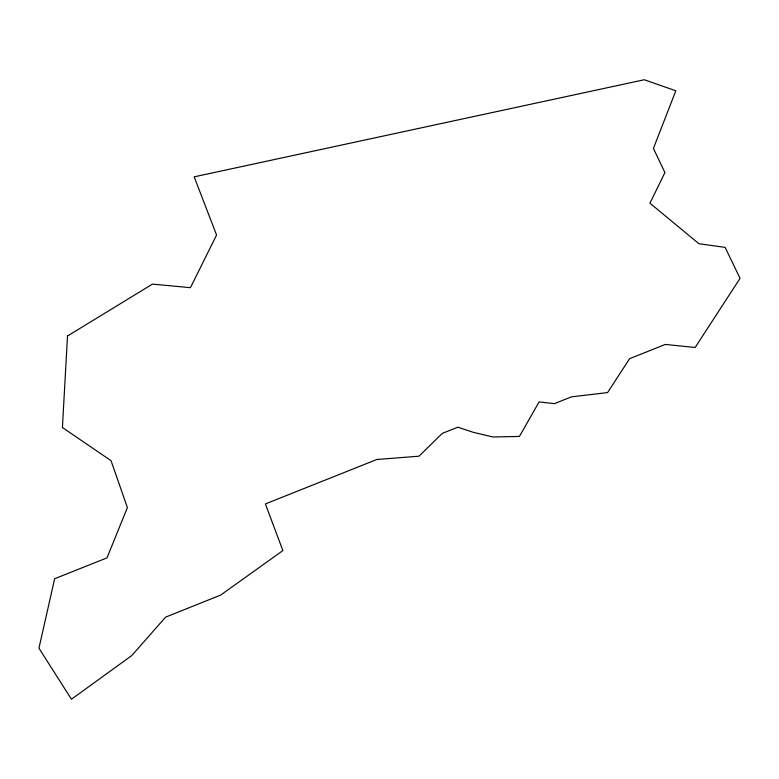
<?xml version="1.0" encoding="UTF-8"?>
<svg xmlns="http://www.w3.org/2000/svg" width="779" height="779" viewBox="0 0 779 779"><rect width="100%" height="100%" fill="white"/><g stroke="black" fill="none" stroke-linecap="round" stroke-linejoin="round"><path stroke-width="1.17" d="M67.51 335.983L62.417 427.515L111.027 460.671L127.386 507.548L107.005 557.861L54.637 578.739L38.95 648.186L71.444 699.25L131.758 655.577L165.625 617.134L220.661 595.088L282.874 550.587L265.396 503.935L376.841 459.483L418.995 456.202L442.277 433.387L457.799 427.204L473.379 432.345L492.883 436.99L519.427 436.444L539.107 401.915L554.434 403.639L571.416 396.852L607.581 392.587L629.607 358.681L665.295 344.445L695.131 347.473L740.05 278.366L725.113 247.381L698.899 243.7L649.949 203.192L664.925 172.539L653.415 148.438L675.821 90.792L644.282 79.75L194.175 176.843L216.562 235.044L190.427 287.685L152.47 284.111L67.51 335.983"/></g></svg>
